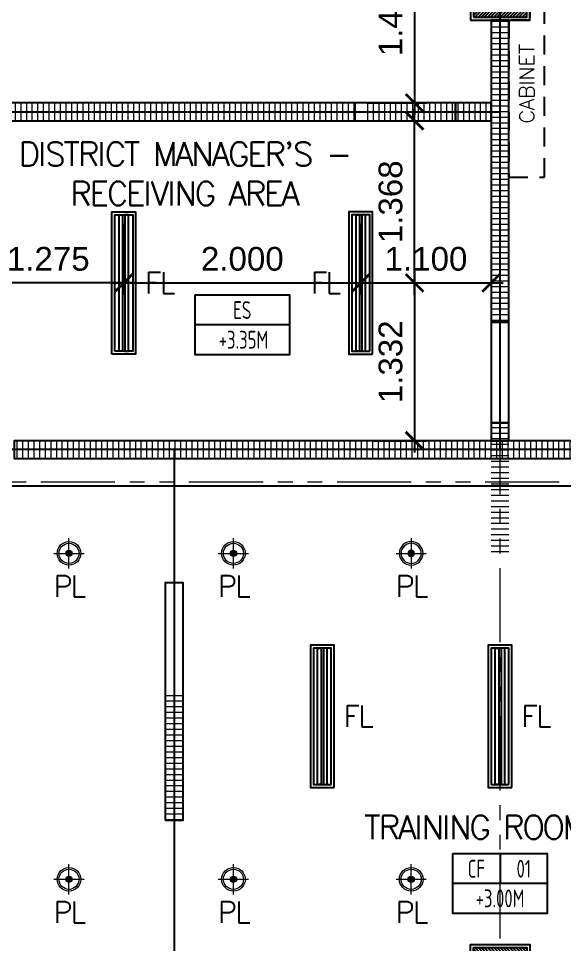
# Model space of a CAD drawing. Header units: metres. Extents: x -12400 to 1, y 0 to 106422.
# Drawn here: x -12110.68 to -12106.07, y 106342.09 to 106349.9 of the extents above; entities that cross this region are included whole.
import ezdxf
from ezdxf.enums import TextEntityAlignment as Align

# ---------------------------------------------------------------- set-up
doc = ezdxf.new("R2010")
doc.units = ezdxf.units.M
doc.header["$PDMODE"] = 35
doc.linetypes.add('HIDDEN2', pattern=[4.7625, 3.175, -1.5875])
doc.linetypes.add('PHANTOM2', pattern=[1.25, 0.625, -0.125, 0.125, -0.125, 0.125, -0.125])
for name, color, linetype, lineweight in [('0.1', 1, 'Continuous', 9), ('A-DIM-100', 8, 'Continuous', 0), ('DIM 001', 251, 'Continuous', 13), ('FURN', 8, 'Continuous', 5), ('HATCH', 250, 'Continuous', 5), ('LAYOUT', 1, 'Continuous', 20), ('LF 001', 51, 'Continuous', 20)]:
    doc.layers.add(name, color=color, linetype=linetype, lineweight=lineweight)
for name, color, linetype in [('C-SCHED', 1, 'Continuous'), ('E_FIX_LIGHT1', 2, 'Continuous'), ('lighting', 1, 'Continuous'), ('stone', 15, 'Continuous'), ('txt', 2, 'Continuous'), ('WALL', 7, 'Continuous')]:
    doc.layers.add(name, color=color, linetype=linetype)
doc.layers.add('GUIDELINES', color=206, linetype='Continuous', plot=False)
doc.styles.add('architxt', font='architxt.shx', dxfattribs={"width": 0.8})
doc.styles.add('DIMTXT-100', font='arial.ttf')
doc.styles.add('swis721', font='swiss.ttf')
doc.styles.add('T.25', font='romans.shx', dxfattribs={"height": 0.2})
doc.dimstyles.new('D-100', dxfattribs={"dimtxt": 0.2, "dimasz": 0.15, "dimexe": 0.1, "dimexo": 0.1, "dimgap": 0.1, "dimtad": 1, "dimdec": 3, "dimzin": 4, "dimdsep": 46, "dimtxsty": 'DIMTXT-100', "dimblk": 'ARCHTICK', "dimcen": 0.2, "dimdle": 0.1, "dimclrd": 8, "dimclre": 8, "dimclrt": 2, "dimadec": 0, "dimazin": 1, "dimtfac": 1, "dimtdec": 3, "dimtofl": 0, "dimtmove": 2, "dimatfit": 3, "dimfxl": 1, "dimarcsym": 0})
doc.dimstyles.new('DIM 200', dxfattribs={"dimtxt": 200, "dimasz": 1, "dimexe": 0, "dimexo": 40, "dimgap": 50, "dimtad": 1, "dimtoh": 1, "dimdec": 0, "dimlfac": 2, "dimtxsty": 'swis721', "dimblk": 'CIR', "dimcen": 0, "dimclrd": 155, "dimclre": 155, "dimclrt": 4, "dimadec": 0, "dimazin": 0, "dimtfac": 1, "dimtdec": 0, "dimtix": 1, "dimtmove": 1, "dimatfit": 3, "dimldrblk": 'CIR', "dimfxl": 0, "dimarcsym": 0})

# ---------------------------------------------------------------- blocks, each defined once
blk = doc.blocks.new('CIR')
at = {"color": 4}
blk.add_circle((0, 0), 50, dxfattribs=at)
blk = doc.blocks.new('A$C1B753C5A')
at = {"layer": 'WALL'}
h = blk.add_hatch(dxfattribs=at)
h.set_pattern_fill('ANSI31', color=250, scale=0.15)
h.set_pattern_definition([(45, (-1494.388103, 303.067724), (-0.01325825215, 0.01325825215), [])])
h.paths.add_polyline_path([(0.475, 0.675), (0.025, 0.675), (0.025, 0.025), (0.475, 0.025)])
at = {"color": 7}
blk.add_lwpolyline([(0, 0), (0.5, 0), (0.5, 0.7), (0, 0.7)], close=True, dxfattribs=at)
at = {"layer": 'stone', "color": 5}
blk.add_lwpolyline([(0.025, 0.025), (0.475, 0.025), (0.475, 0.675), (0.025, 0.675)], close=True, dxfattribs=at)
blk = doc.blocks.new('COLUMNS2F')
blk.add_blockref('A$C1B753C5A', (-12141.7044, 106338.9))
at = {"xscale": -1}
blk.add_blockref('A$C1B753C5A', (-12141.2044, 106330.4), dxfattribs=at)
blk = doc.blocks.new('*U1965')
at = {"layer": 'HATCH'}
h = blk.add_hatch(dxfattribs=at)
h.set_pattern_fill('ANSI31', color=256, scale=0.015, angle=45)
h.set_pattern_definition([(90, (1.4625, 0), (-0.047625, 0), [])])
h.paths.add_polyline_path([(2.55, 0), (2.55, 0.15), (0, 0.15), (0, 0)])
at = {"color": 3}
blk.add_lwpolyline([(2.55, 0), (2.55, 0.15), (0, 0.15), (0, 0)], close=True, dxfattribs=at)
blk = doc.blocks.new('*U275')
at = {"layer": 'HATCH'}
h = blk.add_hatch(dxfattribs=at)
h.set_pattern_fill('ANSI31', color=256, scale=0.015, angle=45)
h.set_pattern_definition([(90, (2.2875, 0), (-0.047625, 0), [])])
h.paths.add_polyline_path([(3.375, 0), (3.375, 0.15), (0, 0.15), (0, 0)])
at = {"color": 3}
blk.add_lwpolyline([(3.375, 0), (3.375, 0.15), (0, 0.15), (0, 0)], close=True, dxfattribs=at)
blk = doc.blocks.new('*U796')
at = {"layer": 'HATCH'}
h = blk.add_hatch(dxfattribs=at)
h.set_pattern_fill('ANSI31', color=256, scale=0.015, angle=45)
h.set_pattern_definition([(90, (-0.7875, 0), (-0.047625, 0), [])])
h.paths.add_polyline_path([(0.3, 0), (0.3, 0.15), (-0.7875, 0.15), (-0.7875, 0)])
at = {"color": 3}
blk.add_lwpolyline([(0.3, 0), (0.3, 0.15), (0, 0.15), (0, 0)], close=True, dxfattribs=at)
blk = doc.blocks.new('*U276')
at = {"layer": 'HATCH'}
h = blk.add_hatch(dxfattribs=at)
h.set_pattern_fill('ANSI31', color=256, scale=0.015, angle=45)
h.set_pattern_definition([(90, (7.1125, 0), (-0.047625, 0), [])])
h.paths.add_polyline_path([(8.2, 0), (8.2, 0.15), (0, 0.15), (0, 0)])
at = {"color": 3}
blk.add_lwpolyline([(8.2, 0), (8.2, 0.15), (0, 0.15), (0, 0)], close=True, dxfattribs=at)
blk = doc.blocks.new('*U797')
at = {"layer": 'HATCH'}
h = blk.add_hatch(dxfattribs=at)
h.set_pattern_fill('ANSI31', color=256, scale=0.015, angle=45)
h.set_pattern_definition([(90, (-0.9375, 0), (-0.047625, 0), [])])
h.paths.add_polyline_path([(0.15, 0), (0.15, 0.15), (-0.9375, 0.15), (-0.9375, 0)])
at = {"color": 3}
blk.add_lwpolyline([(0.15, 0), (0.15, 0.15), (0, 0.15), (0, 0)], close=True, dxfattribs=at)
blk = doc.blocks.new('*U798')
at = {"layer": 'HATCH'}
h = blk.add_hatch(dxfattribs=at)
h.set_pattern_fill('ANSI31', color=256, scale=0.015, angle=45)
h.set_pattern_definition([(90, (0.9125, 0), (-0.047625, 0), [])])
h.paths.add_polyline_path([(2, 0), (2, 0.15), (0.9125, 0.15), (0.9125, 0)])
at = {"color": 3}
blk.add_lwpolyline([(2, 0), (2, 0.15), (0, 0.15), (0, 0)], close=True, dxfattribs=at)
blk = doc.blocks.new('A$C68b8fe4d')
at = {"color": 1}
for points in [[(21.375, 13.4), (22.225, 13.4), (22.225, 13.55), (21.375, 13.55)], [(22.675, 11.7), (22.525, 11.7), (22.525, 10.85), (22.675, 10.85)]]:
    blk.add_lwpolyline(points, close=True, dxfattribs=at)
at = {"layer": 'GUIDELINES'}
for points in [[(22.6, 16.6), (18.075, 16.6), (18.075, 13.475), (22.6, 13.475)], [(22.6, 16.6), (27.1, 16.6), (27.1, 10.625), (22.6, 10.625)], [(27.1, 10.625), (18.075, 10.625), (18.075, 6.1), (27.1, 6.1)]]:
    blk.add_lwpolyline(points, close=True, dxfattribs=at)
blk.add_lwpolyline([(19.85, 10.625), (19.85, 6.1)], dxfattribs=at)
blk.add_blockref('COLUMNS2F', (12164.0544, -106324.65))
at = {"color": 1}
for name, p, rotation in [('*U1965', (22.525, 14.25), 270), ('*U797', (22.675, 10.7), 90), ('*U798', (19.775, 9.5), 270)]:
    blk.add_blockref(name, p, dxfattribs=dict(at, rotation=rotation))
for name, p in [('*U275', (18, 13.4)), ('*U796', (22.225, 13.4)), ('*U276', (18.5, 10.55))]:
    blk.add_blockref(name, p, dxfattribs=at)
blk = doc.blocks.new('L1')
at = {"layer": 'LF 001', "lineweight": 20, "ltscale": 1500}
h = blk.add_hatch(color=256, dxfattribs=at)
edge = h.paths.add_edge_path()
edge.add_arc((0, 0), 0.0319, 0, 360)
at = {"layer": 'LF 001', "ltscale": 1500}
blk.add_lwpolyline([(-0.1, 0, -1), (0.1, 0, -1)], format="xyb", close=True, dxfattribs=at)
at = {"layer": 'LF 001', "color": 76, "lineweight": 18, "ltscale": 1500}
for points in [[(0, 0.15), (0, -0.15)], [(-0.15, 0), (0.15, 0)]]:
    blk.add_lwpolyline(points, dxfattribs=at)
at = {"layer": 'LF 001', "lineweight": 20, "ltscale": 1500}
blk.add_circle((0, 0), 0.0319, dxfattribs=at)
blk = doc.blocks.new('LO')
at = {"layer": 'LAYOUT', "xscale": 1000, "yscale": 1000, "zscale": 1000}
blk.add_blockref('L1', (0, 0), dxfattribs=at)
blk = doc.blocks.new('*U1960')
at = {"layer": 'LF 001', "ltscale": 1500}
blk.add_circle((0, 0), 0.0999, dxfattribs=at)
at = {"layer": 'lighting', "xscale": 0.0008492979043710491, "yscale": 0.0008492979043710491, "zscale": 0.0008492979043710491}
blk.add_blockref('LO', (0, 0), dxfattribs=at)
blk = doc.blocks.new('LEDPENDANTLT')
at = {"color": 1}
for points in [[(0, 0.2), (1.2, 0.2), (1.2, 0), (0, 0)], [(0.025, 0.175), (1.175, 0.175), (1.175, 0.025), (0.025, 0.025)]]:
    blk.add_lwpolyline(points, close=True, dxfattribs=at)
at = {"color": 2}
for points in [[(1.175, 0.11), (0.025, 0.11), (0.025, 0.14), (1.175, 0.14)], [(1.175, 0.09), (0.025, 0.09), (0.025, 0.06), (1.175, 0.06)]]:
    blk.add_lwpolyline(points, close=True, dxfattribs=at)
blk = doc.blocks.new('A$Cf8c814ff')
at = {"color": 1, "linetype": 'HIDDEN2', "ltscale": 0.05}
blk.add_lwpolyline([(22.975, 12.925), (22.975, 16.525), (22.675, 16.525), (22.675, 14.95), (22.85, 14.95), (22.85, 14.25), (22.675, 14.25), (22.675, 12.925)], close=True, dxfattribs=at)
at = {"rotation": 90}
blk.add_blockref('LEDPENDANTLT', (19.525, 11.4316), dxfattribs=at)
at = {"xscale": -1, "rotation": 270}
for p in [(21.325, 11.4316), (21, 7.775), (22.5, 7.775)]:
    blk.add_blockref('LEDPENDANTLT', p, dxfattribs=at)
at = {"layer": 'E_FIX_LIGHT1', "rotation": 90}
for p in [(18.9625, 9.75), (20.35, 9.75), (18.9625, 7), (20.35, 7), (21.85, 7)]:
    blk.add_blockref('*U1960', p, dxfattribs=at)
at = {"layer": 'E_FIX_LIGHT1', "xscale": -1.000000000000001, "rotation": 90}
blk.add_blockref('*U1960', (21.85, 9.75), dxfattribs=at)
at = {"layer": '0.1', "color": 2, "insert": (22.8259, 13.7125), "char_height": 0.125, "attachment_point": 5, "rotation": 90, "style": 'T.25'}
blk.add_mtext_dynamic_manual_height_columns('{\\C3;CABINET}', width=1.877873, gutter_width=1, heights=[0], dxfattribs=at)
at = {"layer": 'txt', "color": 6, "linetype": 'Continuous', "char_height": 0.18, "attachment_point": 5, "style": 'T.25'}
for s, insert in [('{\\T0.9;FL}', (19.725, 12.0316)), ('{\\T0.9;FL}', (21.125, 12.0316)), ('{\\T0.9;PL}', (18.9625, 9.4726)), ('{\\T0.9;PL}', (20.35, 9.4726)), ('{\\T0.9;PL}', (21.85, 9.4726)), ('{\\T0.9;FL}', (21.4, 8.375)), ('{\\T0.9;FL}', (22.9, 8.375)), ('{\\T0.9;PL}', (18.9625, 6.7226)), ('{\\T0.9;PL}', (20.35, 6.7226)), ('{\\T0.9;PL}', (21.85, 6.7226))]:
    blk.add_mtext_dynamic_manual_height_columns(s, width=0.645305, gutter_width=0.001, heights=[0], dxfattribs=dict(at, insert=insert))
blk = doc.blocks.new('_ArchTick')
at = {"color": 0, "linetype": 'ByBlock', "const_width": 0.15}
blk.add_lwpolyline([(-0.5, -0.5), (0.5, 0.5)], dxfattribs=at)
blk = doc.blocks.new('*D987')
at = {"layer": 'DEFPOINTS', "color": 0, "transparency": 16777216}
for p in [(-12107.788, 106350.674), (-12107.838, 106349.1865), (-12107.3342, 106349.1865)]:
    blk.add_point(p, dxfattribs=at)
at = {"layer": 'DIM 001', "color": 8, "lineweight": -2, "transparency": 16777216}
for p, q in [((-12107.3342, 106350.774), (-12107.3342, 106349.0865)), ((-12107.688, 106350.674), (-12107.2342, 106350.674)), ((-12107.738, 106349.1865), (-12107.2342, 106349.1865))]:
    blk.add_line(p, q, dxfattribs=at)
at = {"layer": 'DIM 001', "color": 8, "lineweight": -2, "transparency": 16777216, "xscale": 0.15, "yscale": 0.15, "zscale": 0.15}
for p, rotation in [((-12107.3342, 106350.674), 90), ((-12107.3342, 106349.1865), 270)]:
    blk.add_blockref('_ArchTick', p, dxfattribs=dict(at, rotation=rotation))
at = {"layer": 'DIM 001', "color": 2, "transparency": 16777216, "insert": (-12107.5364, 106349.9303), "char_height": 0.2, "attachment_point": 5, "rotation": 90, "style": 'DIMTXT-100'}
blk.add_mtext('1.488', dxfattribs=at)
blk = doc.blocks.new('*D868')
at = {"layer": 'DEFPOINTS', "color": 0, "transparency": 16777216}
for p in [(-12109.788, 106348.2682), (-12107.788, 106348.2682), (-12107.788, 106347.6682)]:
    blk.add_point(p, dxfattribs=at)
at = {"layer": 'DIM 001', "color": 8, "lineweight": -2, "transparency": 16777216}
for p, q in [((-12109.788, 106348.1682), (-12109.788, 106347.5682)), ((-12107.788, 106348.1682), (-12107.788, 106347.5682)), ((-12109.888, 106347.6682), (-12107.688, 106347.6682))]:
    blk.add_line(p, q, dxfattribs=at)
at = {"layer": 'DIM 001', "color": 8, "lineweight": -2, "transparency": 16777216, "xscale": 0.15, "yscale": 0.15, "zscale": 0.15, "rotation": 180}
blk.add_blockref('_ArchTick', (-12109.788, 106347.6682), dxfattribs=at)
at = {"layer": 'DIM 001', "color": 8, "lineweight": -2, "transparency": 16777216, "xscale": 0.15, "yscale": 0.15, "zscale": 0.15}
blk.add_blockref('_ArchTick', (-12107.788, 106347.6682), dxfattribs=at)
at = {"layer": 'DIM 001', "color": 2, "transparency": 16777216, "insert": (-12108.788, 106347.8703), "char_height": 0.2, "attachment_point": 5, "style": 'DIMTXT-100'}
blk.add_mtext('2.000', dxfattribs=at)
blk = doc.blocks.new('*D869')
at = {"layer": 'DEFPOINTS', "color": 0, "transparency": 16777216}
for p in [(-12107.788, 106347.6682), (-12106.688, 106347.6682), (-12106.688, 106347.6682)]:
    blk.add_point(p, dxfattribs=at)
at = {"layer": 'DIM 001', "color": 8, "lineweight": -2, "transparency": 16777216}
blk.add_line((-12107.888, 106347.6682), (-12106.588, 106347.6682), dxfattribs=at)
at = {"layer": 'DIM 001', "color": 8, "lineweight": -2, "transparency": 16777216, "xscale": 0.15, "yscale": 0.15, "zscale": 0.15, "rotation": 180}
blk.add_blockref('_ArchTick', (-12107.788, 106347.6682), dxfattribs=at)
at = {"layer": 'DIM 001', "color": 8, "lineweight": -2, "transparency": 16777216, "xscale": 0.15, "yscale": 0.15, "zscale": 0.15}
blk.add_blockref('_ArchTick', (-12106.688, 106347.6682), dxfattribs=at)
at = {"layer": 'DIM 001', "color": 2, "transparency": 16777216, "insert": (-12107.238, 106347.8703), "char_height": 0.2, "attachment_point": 5, "style": 'DIMTXT-100'}
blk.add_mtext('1.100', dxfattribs=at)
blk = doc.blocks.new('*D870')
at = {"layer": 'DEFPOINTS', "color": 0, "transparency": 16777216}
for p in [(-12111.063, 106347.6682), (-12111.063, 106347.6682), (-12109.788, 106347.6682)]:
    blk.add_point(p, dxfattribs=at)
at = {"layer": 'DIM 001', "color": 8, "lineweight": -2, "transparency": 16777216}
blk.add_line((-12109.688, 106347.6682), (-12111.163, 106347.6682), dxfattribs=at)
at = {"layer": 'DIM 001', "color": 8, "lineweight": -2, "transparency": 16777216, "xscale": 0.15, "yscale": 0.15, "zscale": 0.15, "rotation": 180}
blk.add_blockref('_ArchTick', (-12111.063, 106347.6682), dxfattribs=at)
at = {"layer": 'DIM 001', "color": 8, "lineweight": -2, "transparency": 16777216, "xscale": 0.15, "yscale": 0.15, "zscale": 0.15}
blk.add_blockref('_ArchTick', (-12109.788, 106347.6682), dxfattribs=at)
at = {"layer": 'DIM 001', "color": 2, "transparency": 16777216, "insert": (-12110.4255, 106347.8703), "char_height": 0.2, "attachment_point": 5, "style": 'DIMTXT-100'}
blk.add_mtext('1.275', dxfattribs=at)
blk = doc.blocks.new('*D871')
at = {"layer": 'DEFPOINTS', "color": 0, "transparency": 16777216}
for p in [(-12107.788, 106347.6682), (-12107.788, 106346.3365), (-12107.3342, 106346.3365)]:
    blk.add_point(p, dxfattribs=at)
at = {"layer": 'DIM 001', "color": 8, "lineweight": -2, "transparency": 16777216}
for p, q in [((-12107.3342, 106347.7682), (-12107.3342, 106346.2365)), ((-12107.688, 106347.6682), (-12107.2342, 106347.6682)), ((-12107.688, 106346.3365), (-12107.2342, 106346.3365))]:
    blk.add_line(p, q, dxfattribs=at)
at = {"layer": 'DIM 001', "color": 8, "lineweight": -2, "transparency": 16777216, "xscale": 0.15, "yscale": 0.15, "zscale": 0.15}
for p, rotation in [((-12107.3342, 106347.6682), 90), ((-12107.3342, 106346.3365), 270)]:
    blk.add_blockref('_ArchTick', p, dxfattribs=dict(at, rotation=rotation))
at = {"layer": 'DIM 001', "color": 2, "transparency": 16777216, "insert": (-12107.5364, 106347.0024), "char_height": 0.2, "attachment_point": 5, "rotation": 90, "style": 'DIMTXT-100'}
blk.add_mtext('1.332', dxfattribs=at)
blk = doc.blocks.new('*D872')
at = {"layer": 'DEFPOINTS', "color": 0, "transparency": 16777216}
for p in [(-12107.788, 106349.0365), (-12107.3342, 106349.0365), (-12107.788, 106347.6682)]:
    blk.add_point(p, dxfattribs=at)
at = {"layer": 'DIM 001', "color": 8, "lineweight": -2, "transparency": 16777216}
for p, q in [((-12107.3342, 106347.5682), (-12107.3342, 106349.1365)), ((-12107.688, 106349.0365), (-12107.2342, 106349.0365)), ((-12107.688, 106347.6682), (-12107.2342, 106347.6682))]:
    blk.add_line(p, q, dxfattribs=at)
at = {"layer": 'DIM 001', "color": 8, "lineweight": -2, "transparency": 16777216, "xscale": 0.15, "yscale": 0.15, "zscale": 0.15}
for p, rotation in [((-12107.3342, 106349.0365), 90), ((-12107.3342, 106347.6682), 270)]:
    blk.add_blockref('_ArchTick', p, dxfattribs=dict(at, rotation=rotation))
at = {"layer": 'DIM 001', "color": 2, "transparency": 16777216, "insert": (-12107.5364, 106348.3524), "char_height": 0.2, "attachment_point": 5, "rotation": 90, "style": 'DIMTXT-100'}
blk.add_mtext('1.368', dxfattribs=at)
blk = doc.blocks.new('*D1524')
at = {"layer": 'DEFPOINTS', "color": 0, "transparency": 16777216}
for p in [(-12298.6419, 106345.9545), (-12298.6419, 106345.9545), (0.6, 0.075)]:
    blk.add_point(p, dxfattribs=at)
at = {"layer": 'DIM 001', "color": 8, "lineweight": -2, "transparency": 16777216}
for p, q in [((0.6, 0.175), (0.6, 106346.0545)), ((0.7, 106345.9545), (-12298.7419, 106345.9545))]:
    blk.add_line(p, q, dxfattribs=at)
at = {"layer": 'DIM 001', "color": 8, "lineweight": -2, "transparency": 16777216, "xscale": 0.15, "yscale": 0.15, "zscale": 0.15, "rotation": 180}
blk.add_blockref('_ArchTick', (-12298.6419, 106345.9545), dxfattribs=at)
at = {"layer": 'DIM 001', "color": 8, "lineweight": -2, "transparency": 16777216, "xscale": 0.15, "yscale": 0.15, "zscale": 0.15}
blk.add_blockref('_ArchTick', (0.6, 106345.9545), dxfattribs=at)
at = {"layer": 'DIM 001', "color": 2, "transparency": 16777216, "insert": (-6149.0209, 106346.1566), "char_height": 0.2, "attachment_point": 5, "style": 'DIMTXT-100'}
blk.add_mtext('12299.242', dxfattribs=at)
blk = doc.blocks.new('GRID1')
at = {"color": 6, "linetype": 'PHANTOM2'}
for points in [[(-12138.7544, 106384.7702), (-12138.7544, 106412.5702)], [(-12130.7544, 106398.6202), (-12163.7544, 106398.6202)]]:
    blk.add_leader(points, dimstyle='DIM 200', override={"dimasz": 0.002, "dimgap": 60, "dimtad": 0}, dxfattribs=at)

msp = doc.modelspace()

# ---------------------------------------------------------------- linework, layer by layer
at = {"color": 1, "linetype": 'HIDDEN2', "ltscale": 0.05}
msp.add_lwpolyline([(-12106.23797, 106348.56154), (-12106.23797, 106352.16154), (-12106.53797, 106352.16154), (-12106.53797, 106350.58654), (-12106.36297, 106350.58654), (-12106.36297, 106349.88654), (-12106.53797, 106349.88654), (-12106.53797, 106348.56154)], close=True, dxfattribs=at)
at = {"layer": 'C-SCHED'}
for p, q in [((-12108.38797, 106347.31443), (-12109.18797, 106347.31443)), ((-12106.61297, 106342.85091), (-12106.61297, 106342.60091)), ((-12106.61297, 106342.85091), (-12106.61297, 106342.60091)), ((-12106.21297, 106342.60091), (-12107.01297, 106342.60091))]:
    msp.add_line(p, q, dxfattribs=at)
for points in [[(-12109.18797, 106347.56443), (-12109.18797, 106347.06443), (-12108.38797, 106347.06443), (-12108.38797, 106347.56443)], [(-12107.01297, 106342.85091), (-12107.01297, 106342.35091), (-12106.21297, 106342.35091), (-12106.21297, 106342.85091)]]:
    msp.add_lwpolyline(points, close=True, dxfattribs=at)

# ---------------------------------------------------------------- block references
at = {"color": 1}
msp.add_blockref('A$C68b8fe4d', (-12129.21297, 106335.63654), dxfattribs=at)
msp.add_blockref('A$Cf8c814ff', (-12129.21297, 106335.63654))
at = {"layer": 'A-DIM-100'}
msp.add_blockref('GRID1', (32.14145, -52.63368), dxfattribs=at)
at = {"layer": 'E_FIX_LIGHT1', "rotation": 90}
for p in [(-12110.25047, 106345.38654), (-12108.86297, 106345.38654), (-12110.25047, 106342.63654), (-12108.86297, 106342.63654), (-12107.36297, 106342.63654)]:
    msp.add_blockref('*U1960', p, dxfattribs=at)
at = {"layer": 'E_FIX_LIGHT1', "xscale": -1, "rotation": 90}
msp.add_blockref('*U1960', (-12107.36297, 106345.38654), dxfattribs=at)
at = {"layer": 'FURN', "rotation": 90}
msp.add_blockref('LEDPENDANTLT', (-12109.68797, 106347.06818), dxfattribs=at)
at = {"layer": 'FURN', "xscale": -1, "rotation": 270}
for p in [(-12107.88797, 106347.06818), (-12108.21297, 106343.41154), (-12106.71297, 106343.41154)]:
    msp.add_blockref('LEDPENDANTLT', p, dxfattribs=at)

# ---------------------------------------------------------------- texts
at = {"linetype": 'Continuous', "char_height": 0.2, "attachment_point": 5, "style": 'T.25'}
for s, width, insert in [("{\\T0.9;\\C3;DISTRICT MANAGER'S - RECEIVING AREA}", 3.3853345, (-12109.27759, 106348.58943)), ('{\\T0.9;\\C3;TRAINING ROOM 01}', 4.9436668, (-12106.61297, 106343.07591))]:
    msp.add_mtext_dynamic_manual_height_columns(s, width=width, gutter_width=0.001, heights=[0], dxfattribs=dict(at, insert=insert))
at = {"layer": '0.1', "color": 2, "insert": (-12106.3871, 106349.34904), "char_height": 0.125, "attachment_point": 5, "rotation": 90, "style": 'T.25'}
msp.add_mtext_dynamic_manual_height_columns('{\\C3;CABINET}', width=1.8778735, gutter_width=1, heights=[0], dxfattribs=at)
at = {"layer": 'C-SCHED', "color": 2, "style": 'architxt', "width": 0.8}
for s, p in [('ES', (-12108.78797, 106347.36407)), ('CF', (-12106.81297, 106342.65055)), ('CF', (-12106.81297, 106342.65055))]:
    msp.add_text(s, height=0.15, dxfattribs=at).set_placement(p, align=Align.CENTER)
for tag, p in [('+3.35M', (-12108.77753, 106347.11407)), ('01', (-12106.41297, 106342.65055)), ('+3.00M', (-12106.61297, 106342.40055))]:
    msp.add_attdef(tag, text='-', height=0.15, dxfattribs=at).set_placement(p, align=Align.CENTER)

# ---------------------------------------------------------------- dimensions: what is measured, and where the dimension line sits
at = {"layer": 'DIM 001'}
for base, p1, p2, picture, middle in [((-12107.3342471406, 106349.1865394432), (-12107.7879679257, 106350.6740394432), (-12107.8379679257, 106349.1865394431), '*D987', (-12107.5363617381, 106349.9302894432)), ((-12107.33425, 106349.03654), (-12107.78797, 106347.66818), (-12107.78797, 106349.03654), '*D872', (-12107.53643, 106348.35236)), ((-12107.33425, 106346.33654), (-12107.78797, 106347.66818), (-12107.78797, 106346.33654), '*D871', (-12107.53643, 106347.00236))]:
    dim = msp.add_linear_dim(base=base, p1=p1, p2=p2, angle=90, dimstyle='D-100', dxfattribs=at)
    dim.commit()
    dim.dimension.update_dxf_attribs({"geometry": picture, "text_midpoint": middle})
for base, p1, p2, picture, middle in [((-12107.78797, 106347.66818), (-12109.78797, 106348.26818), (-12107.78797, 106348.26818), '*D868', (-12108.78797, 106347.87029)), ((-12111.06297, 106347.66818), (-12109.78797, 106347.66818), (-12111.06297, 106347.66818), '*D870', (-12110.42547, 106347.87029)), ((-12106.68797, 106347.66818), (-12107.78797, 106347.66818), (-12106.68797, 106347.66818), '*D869', (-12107.23797, 106347.87029)), ((-12298.64188, 106345.95449), (0.6, 0.075), (-12298.64188, 106345.95449), '*D1524', (-6149.02094, 106346.15661))]:
    dim = msp.add_linear_dim(base=base, p1=p1, p2=p2, dimstyle='D-100', dxfattribs=at)
    dim.commit()
    dim.dimension.update_dxf_attribs({"geometry": picture, "text_midpoint": middle})

doc.saveas('drawing.dxf')
